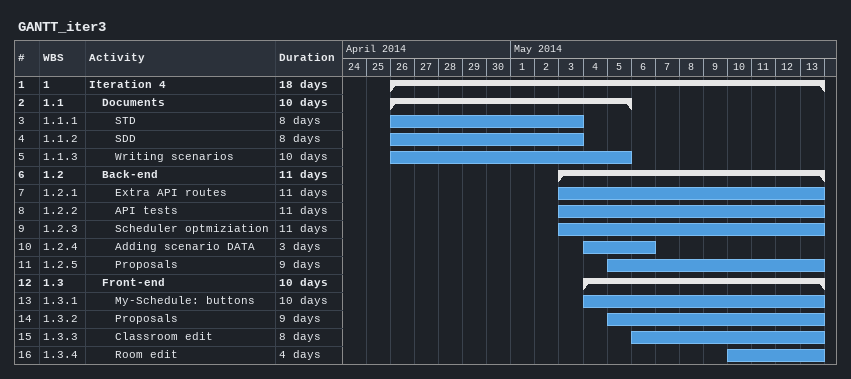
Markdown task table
GANTT_iter3

| ID | WBS | Task | Duration | Start | Finish |
|---|---|---|---|---|---|
| 1 | 1 | **Iteration 4** | 18d | 2014-04-26 | 2014-05-13 |
| 2 | 1.1 | **Documents** | 10d | 2014-04-26 | 2014-05-05 |
| 3 | 1.1.1 | STD | 8d | 2014-04-26 | 2014-05-03 |
| 4 | 1.1.2 | SDD | 8d | 2014-04-26 | 2014-05-03 |
| 5 | 1.1.3 | Writing scenarios | 10d | 2014-04-26 | 2014-05-05 |
| 6 | 1.2 | **Back-end** | 11d | 2014-05-03 | 2014-05-13 |
| 7 | 1.2.1 | Extra API routes | 11d | 2014-05-03 | 2014-05-13 |
| 8 | 1.2.2 | API tests | 11d | 2014-05-03 | 2014-05-13 |
| 9 | 1.2.3 | Scheduler optmiziation | 11d | 2014-05-03 | 2014-05-13 |
| 10 | 1.2.4 | Adding scenario DATA | 3d | 2014-05-04 | 2014-05-06 |
| 11 | 1.2.5 | Proposals | 9d | 2014-05-05 | 2014-05-13 |
| 12 | 1.3 | **Front-end** | 10d | 2014-05-04 | 2014-05-13 |
| 13 | 1.3.1 | My-Schedule: buttons | 10d | 2014-05-04 | 2014-05-13 |
| 14 | 1.3.2 | Proposals | 9d | 2014-05-05 | 2014-05-13 |
| 15 | 1.3.3 | Classroom edit | 8d | 2014-05-06 | 2014-05-13 |
| 16 | 1.3.4 | Room edit | 4d | 2014-05-10 | 2014-05-13 |
